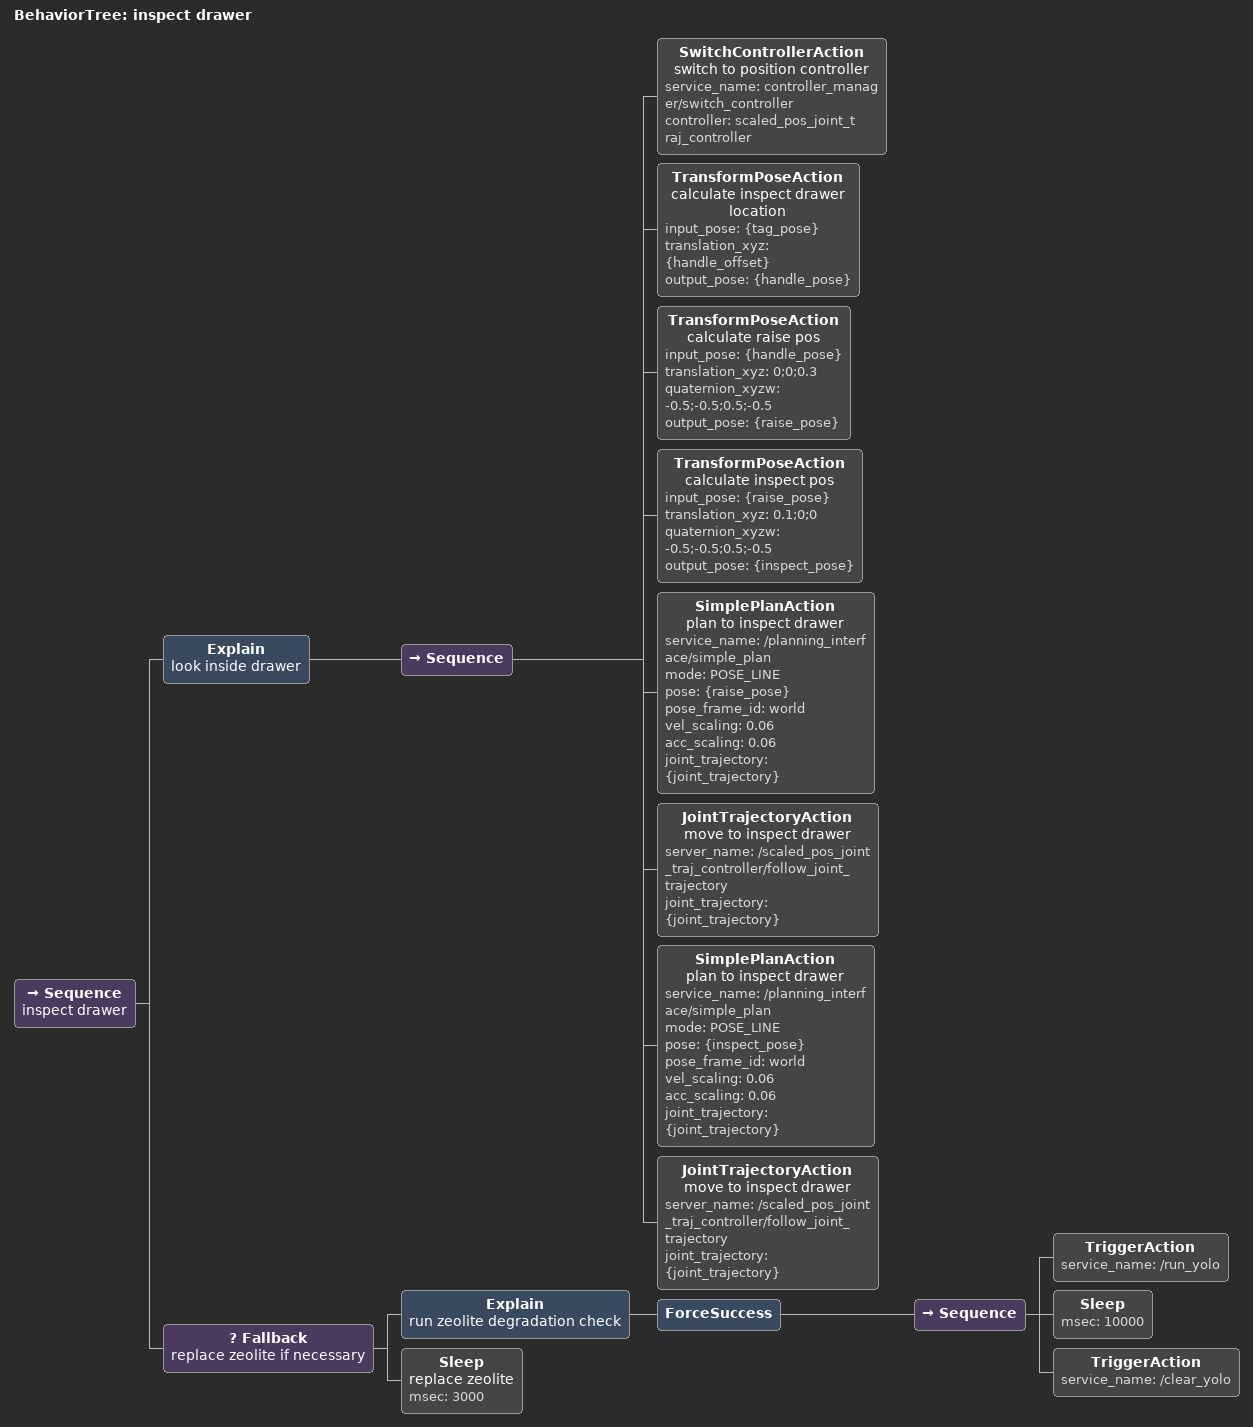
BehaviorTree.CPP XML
<root>
    <!--
    inputs:
      - tag_pose
      - handle_offset
  -->
    <BehaviorTree ID="inspect drawer">
        <Sequence name="inspect drawer">
            <Explain name="look inside drawer">

                <Sequence>
                    <!-- position control -->
                    <SwitchControllerAction
                        name="switch to position controller"
                        service_name="controller_manager/switch_controller"
                        controller="scaled_pos_joint_traj_controller"
                    />

                    <TransformPoseAction
                        name="calculate inspect drawer location"
                        input_pose="{tag_pose}"
                        translation_xyz="{handle_offset}"
                        output_pose="{handle_pose}"
                    />

                    <TransformPoseAction
                        name="calculate raise pos"
                        input_pose="{handle_pose}"
                        translation_xyz="0;0;0.3"
                        quaternion_xyzw="-0.5;-0.5;0.5;-0.5"
                        output_pose="{raise_pose}"
                    />

                    <TransformPoseAction
                        name="calculate inspect pos"
                        input_pose="{raise_pose}"
                        translation_xyz="0.1;0;0"
                        quaternion_xyzw="-0.5;-0.5;0.5;-0.5"
                        output_pose="{inspect_pose}"
                    />

                    <!-- plan to inspect pose -->
                    <SimplePlanAction
                        name="plan to inspect drawer"
                        service_name="/planning_interface/simple_plan"
                        mode="POSE_LINE"
                        pose="{raise_pose}"
                        pose_frame_id="world"
                        vel_scaling="0.06"
                        acc_scaling="0.06"
                        joint_trajectory="{joint_trajectory}"
                    />

                    <!-- move to inspect pose -->
                    <JointTrajectoryAction
                        name="move to inspect drawer"
                        server_name="/scaled_pos_joint_traj_controller/follow_joint_trajectory"
                        joint_trajectory="{joint_trajectory}"
                    />

                    <!-- plan to inspect pose -->
                    <SimplePlanAction
                        name="plan to inspect drawer"
                        service_name="/planning_interface/simple_plan"
                        mode="POSE_LINE"
                        pose="{inspect_pose}"
                        pose_frame_id="world"
                        vel_scaling="0.06"
                        acc_scaling="0.06"
                        joint_trajectory="{joint_trajectory}"
                    />

                    <!-- move to inspect pose -->
                    <JointTrajectoryAction
                        name="move to inspect drawer"
                        server_name="/scaled_pos_joint_traj_controller/follow_joint_trajectory"
                        joint_trajectory="{joint_trajectory}"
                    />
                </Sequence>

            </Explain>

            <Fallback name="replace zeolite if necessary">

                <Explain name="run zeolite degradation check">
                    <ForceSuccess>
                        <Sequence>
                            <TriggerAction service_name="/run_yolo" />
                            <Sleep msec="10000" />
                            <TriggerAction service_name="/clear_yolo" />
                        </Sequence>
                    </ForceSuccess>
                </Explain>

                <Sleep
                    name="replace zeolite"
                    msec="3000"
                />

            </Fallback>

        </Sequence>
    </BehaviorTree>

</root>
